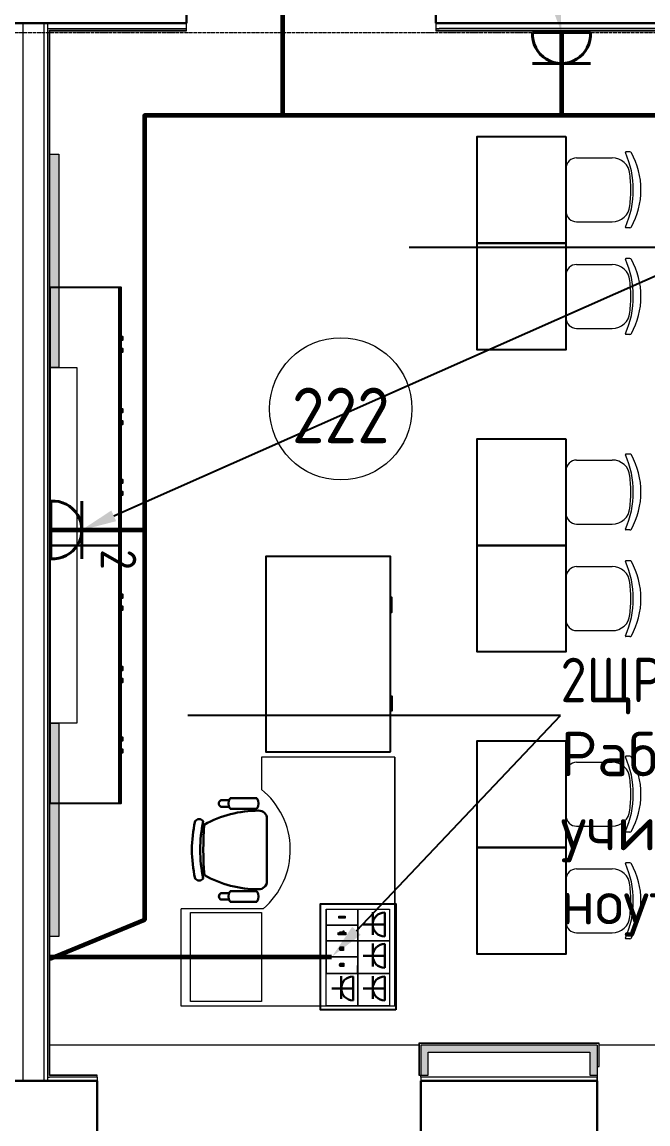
# Model space of a CAD drawing. Header units: millimetres. Extents: x -32 to 417638015, y -35 to 175284279.
# Drawn here: x 416918799 to 416922317, y 175233855 to 175240054 of the extents above; entities that cross this region are included whole.
import ezdxf
from ezdxf import colors
from ezdxf.entities.mleader import LeaderData, LeaderLine
from ezdxf.math import Vec2, Vec3

# ---------------------------------------------------------------- set-up
doc = ezdxf.new("R2010")
doc.units = ezdxf.units.MM
doc.linetypes.add('ADSK_Линия сетки', pattern=[25, 20, -2.5, 0, -2.5])
for name, color, linetype, lineweight in [('_ЭМ_В полу', 26, 'Кабель в трубе', 60), ('_ЭМ_гофра', 5, 'Continuous', 60), ('_ЭМ_ТХобщее_слой', 7, 'Continuous', 30), ('Аннотация', 7, 'Continuous', 18), ('Оси', 253, 'Continuous', 9), ('Перекрытие', 7, 'Continuous', 18), ('Стены внутренние', 7, 'Continuous', 18), ('Стены несущие', 7, 'Continuous', 30), ('Стены отделка', 7, 'Continuous', 30), ('Стены перегородки', 7, 'Continuous', 30), ('Стены штриховка', 7, 'Continuous', 9), ('ТХ', 5, 'Continuous', 0), ('ШТРИХОВКА', 252, 'Continuous', 15), ('Электро', 250, 'Continuous', 25), ('ЭМ', 5, 'Continuous', 40), ('ЭОМ_Кабель Быт. розеток', 5, 'Continuous', 30), ('ЭОМ_Кабель для СУП', 150, 'Continuous', 9)]:
    doc.layers.add(name, color=color, linetype=linetype, lineweight=lineweight)
for name, color, linetype in [('_ЭМ_Надписи', 7, 'Continuous'), ('PDF _СС_розетки', 7, 'Continuous'), ('ВНУТРЯНКА', 1, 'Continuous'), ('ЭОМ_Лотки рабочие', 5, 'Continuous')]:
    doc.layers.add(name, color=color, linetype=linetype)
doc.layers.add('PDF _ЭОМ _розетки', color=7, linetype='Continuous', true_color=0xeb0000)
doc.layers.add('Линии', color=7, linetype='Continuous', lineweight=9, true_color=0x00a600)
doc.styles.add('ELine', font='txt.shx')
doc.styles.add('GOST Common', font='GOST_Common.ttf', dxfattribs={"width": 0.9, "height": 349.9999999999996})
doc.styles.add('ЭОМ', font='isocpeur.ttf', dxfattribs={"width": 0.85, "height": 250})
doc.linetypes.add('TRAY', pattern='A,12.119257,["_",ELine,S=4.5,R=90,X=0,Y=-1.555839],0.750382,["_",ELine,S=4.5,R=0,X=0,Y=-0.8058489999999999],1.314849,["_",ELine,S=4.5,R=0,X=0,Y=-0.8058489999999999],2.250029,["_",ELine,S=4.5,R=90,X=0,Y=-1.555839],13.565483', length=30)
doc.linetypes.add('Кабель в трубе', pattern='A,8,[133,ltypeshp.shx,S=1,R=0,X=10,Y=1.3],-3,[130,ltypeshp.shx,S=1.5,R=-45,X=-1.5,Y=0],8', length=19)

# ---------------------------------------------------------------- blocks, each defined once
blk = doc.blocks.new('Стул ученич штабелир №5-7')
at = {"color": 0, "linetype": 'ByBlock', "lineweight": -2}
for p, q in [((-120.064222017827, -6.874120663269423e-05), (120.064222017827, 6.874120663269423e-05)), ((-120.0642220180016, -6.874130849610083e-05), (120.0642220177106, 6.874110476928763e-05)), ((-179.935777982173, -59.99993125879337), (-179.935777982173, -260.3112319844695)), ((-179.9357779823476, -59.99993125888795), (-179.9357779823476, -260.3112319845714)), ((180.064222017827, -59.99993125879337), (180.064222017827, -260.3112319844695)), ((180.0642220177106, -59.99993125888795), (180.0642220177106, -260.3112319845714)), ((-213.4357779821148, -359.0004116515302), (-213.4357779821148, -337.3406056039639)), ((-213.4357779822894, -359.0004116516247), (-213.4357779822894, -337.3406056040585)), ((213.564222017827, -359.0004116515302), (213.564222017827, -337.3406056039639)), ((213.5642220176524, -359.0004116516247), (213.5642220176524, -337.3406056040585))]:
    blk.add_line(p, q, dxfattribs=at)
for centre, radius, start, end in [((-119.9357779822312, -59.99993125879337), 60.00000000000227, 90, 180), ((-119.9357779823476, -59.99993125885157), 59.99999999995964, 90, 180), ((120.0642220178852, -59.99993125879337), 60.00000000000227, 0, 90), ((120.0642220177106, -59.99993125885157), 59.99999999995964, 0, 90), ((-79.93577798217302, -260.3112319844549), 100.0000000000176, 180, 264.2584419996841), ((-79.93577798234764, -260.3112319845568), 100.0000000000176, 180, 264.2584419996841), ((80.06422201782698, -260.3112319844549), 100.0000000000176, 275.7415580003159, 0), ((80.06422201765236, -260.3112319845568), 100.0000000000176, 275.7415580003159, 0), ((-210.435777982173, -337.3406056039494), 2.999999999983853, 63.89783268162118, 180), ((-210.4357779823476, -337.340605604044), 2.999999999983853, 63.89783268162118, 180), ((-203.435777982173, -359.0004116515447), 9.999999999989248, 180, 238.068250632605), ((-203.4357779823476, -359.0004116516466), 9.999999999989248, 180, 238.068250632605), ((0.06422201782697812, 142.3201924452005), 520.8201237039044, 246.3195110063149, 293.6804889936851), ((0.06422201765235513, 142.3201924450987), 520.8201237039044, 246.3195110063149, 293.6804889936851), ((0.06422201782697812, 9.04909030158342), 430.5490215606072, 240.9916647866204, 299.0083352133797), ((0.06422201765235513, 9.049090301488832), 430.5490215606072, 240.9916647866204, 299.0083352133797), ((0.06422201782697812, 435.5341415462426), 800.3966485555333, 263.2469772545854, 276.7530227454146), ((0.06422201765235513, 435.5341415461407), 800.3966485555333, 263.2469772545854, 276.7530227454146), ((203.564222017827, -359.0004116515447), 9.999999999989248, 301.931749367395, 0), ((203.5642220176524, -359.0004116516466), 9.999999999989248, 301.931749367395, 0), ((210.564222017827, -337.3406056039494), 2.999999999983853, 0, 116.1021673183788), ((210.5642220176524, -337.340605604044), 2.999999999983853, 0, 116.1021673183788)]:
    blk.add_arc(centre, radius, start, end, dxfattribs=at)
blk = doc.blocks.new('Тх 2 этаж')
at = {"lineweight": 0, "true_color": 0x939598}
h = blk.add_hatch(color=252, dxfattribs=at)
h.dxf.hatch_style = 1
h.paths.add_polyline_path([(39505.30896612164, 5623.755234010576), (39555.30896612164, 5623.755234010576), (39555.30896612164, 4423.755234010576), (39505.30896612164, 4423.755234010576)])
h = blk.add_hatch(color=252, dxfattribs=at)
h.dxf.hatch_style = 1
h.paths.add_polyline_path([(39505.30896612164, 2423.755234010576), (39555.30896612164, 2423.755234010576), (39555.30896612164, 1223.755234010576), (39505.30896612164, 1223.755234010576)])
at = {"color": 252, "linetype": 'Continuous', "true_color": 0x939598}
for p, q in [((39893.281471733, 3423.755234010576), (39893.281471733, 4873.755234010576)), ((39893.281471733, 1973.755234010576), (39893.281471733, 3423.755234010576)), ((40466.05474189494, 1989.662464609952), (40511.66578779707, 1989.641451545176)), ((40517.4612967252, 2001.677118901047), (40668.64222014009, 2001.676781970891)), ((40466.12877933925, 1952.914140277891), (40511.841594183, 1952.921008871053)), ((40517.46116250462, 1941.452247732435), (40668.64208591974, 1941.45191080228)), ((40724.90380305576, 1534.994315774762), (40724.90458343981, 1885.153613019851)), ((40466.05349568481, 1430.486617959687), (40511.66454168002, 1430.507427721866)), ((40466.12769692286, 1467.232618470793), (40511.84051174077, 1467.227869611816)), ((40517.46013118204, 1478.69660570228), (40668.6410545971, 1478.696268772124)), ((40517.45999695652, 1418.469411043334), (40668.6409203714, 1418.469074113178))]:
    blk.add_line(p, q, dxfattribs=at)
at = {"color": 252, "linetype": 'Continuous', "lineweight": 5, "true_color": 0x939598}
for p, q in [((41443.30896613299, 2231.755234009761), (40693.30896613299, 2231.755234009761)), ((41443.30896612135, 2231.755234009761), (40693.30896612135, 2231.755234009761)), ((40693.30896612135, 2231.755234009761), (40693.30896612129, 2050.859555327508)), ((41443.30896613299, 2231.755234009761), (41443.30896612135, 831.7552340097609)), ((41443.30896612135, 831.7552340097609), (41443.30896612135, 2231.755234009761)), ((40243.30896612135, 831.7552340097609), (40243.30896612135, 1379.675809145148)), ((40704.28279367171, 1379.675809145148), (40243.30896612135, 1379.675809145148)), ((41443.30896612135, 831.7552340097609), (40243.30896612135, 831.7552340097609))]:
    blk.add_line(p, q, dxfattribs=at)
at = {"color": 252, "true_color": 0x939598}
for points in [[(42405.30896612146, 5723.755234011158), (42405.30896612146, 5123.755234011158), (41905.30896612135, 5123.755234011158), (41905.30896612135, 5723.755234011158)], [(42405.30896612146, 5123.755234010692), (42405.30896612146, 4523.755234010692), (41905.30896612135, 4523.755234010692), (41905.30896612135, 5123.755234010692)], [(42405.30896612146, 4023.755234010692), (42405.30896612146, 3423.755234010692), (41905.30896612135, 3423.755234010692), (41905.30896612135, 4023.755234010692)], [(42405.30896612146, 3423.755234010227), (42405.30896612146, 2823.755234010227), (41905.30896612135, 2823.755234010227), (41905.30896612135, 3423.755234010227)], [(42405.30896612146, 2323.755234010227), (42405.30896612146, 1723.755234010227), (41905.30896612135, 1723.755234010227), (41905.30896612135, 2323.755234010227)], [(42405.30896612146, 1723.755234009761), (42405.30896612146, 1123.755234009761), (41905.30896612135, 1123.755234009761), (41905.30896612135, 1723.755234009761)]]:
    blk.add_lwpolyline(points, close=True, dxfattribs=at)
at = {"color": 252, "lineweight": 0, "true_color": 0x939598}
for points in [[(39505.30896612164, 5623.755234010576), (39555.30896612164, 5623.755234010576), (39555.30896612164, 4423.755234010576), (39505.30896612164, 4423.755234010576), (39505.30896612164, 5623.755234010576)], [(39505.30896612164, 2423.755234010576), (39555.30896612164, 2423.755234010576), (39555.30896612164, 1223.755234010576), (39505.30896612164, 1223.755234010576), (39505.30896612164, 2423.755234010576)]]:
    blk.add_lwpolyline(points, dxfattribs=at)
at = {"color": 252, "linetype": 'Continuous', "true_color": 0x939598}
for points in [[(39505.30896612164, 3423.755234010576), (39905.30896612164, 3423.755234010576), (39905.30896612164, 4873.755234010576), (39505.30896612164, 4873.755234010576)], [(39905.30896612164, 4596.688421252707), (39905.30896612164, 4579.310751462879), (39915.53039964754, 4579.310751462879), (39915.53039964754, 4596.688421252707)], [(39905.30896612164, 4529.00986703817), (39905.30896612164, 4511.632197248342), (39915.53039964754, 4511.632197248342), (39915.53039964754, 4529.00986703817)], [(39905.30896612164, 4189.665647291637), (39905.30896612164, 4172.287977501808), (39915.53039964754, 4172.287977501808), (39915.53039964754, 4189.665647291637)], [(39905.30896612164, 4121.987093077099), (39905.30896612164, 4104.609423287271), (39915.53039964754, 4104.609423287271), (39915.53039964754, 4121.987093077099)], [(39905.30896612164, 3792.776198420266), (39905.30896612164, 3775.398528630438), (39915.53039964754, 3775.398528630438), (39915.53039964754, 3792.776198420266)], [(39905.30896612164, 3725.097644205729), (39905.30896612164, 3707.719974415901), (39915.53039964754, 3707.719974415901), (39915.53039964754, 3725.097644205729)], [(39505.30896612164, 1973.755234010576), (39905.30896612164, 1973.755234010576), (39905.30896612164, 3423.755234010576), (39505.30896612164, 3423.755234010576)], [(41418.3089661097, 2261.755234009761), (41418.3089661097, 3361.755234009761), (40718.3089661097, 3361.755234009761), (40718.3089661097, 2261.755234009761)], [(39905.30896612164, 3146.688421252707), (39905.30896612164, 3129.310751462879), (39915.53039964754, 3129.310751462879), (39915.53039964754, 3146.688421252707)], [(39905.30896612164, 3079.00986703817), (39905.30896612164, 3061.632197248342), (39915.53039964754, 3061.632197248342), (39915.53039964754, 3079.00986703817)], [(39905.30896612164, 2739.665647291637), (39905.30896612164, 2722.287977501808), (39915.53039964754, 2722.287977501808), (39915.53039964754, 2739.665647291637)], [(39905.30896612164, 2671.987093077099), (39905.30896612164, 2654.609423287271), (39915.53039964754, 2654.609423287271), (39915.53039964754, 2671.987093077099)], [(39905.30896612164, 2342.776198420266), (39905.30896612164, 2325.398528630438), (39915.53039964754, 2325.398528630438), (39915.53039964754, 2342.776198420266)], [(39905.30896612164, 2275.097644205729), (39905.30896612164, 2257.719974415901), (39915.53039964754, 2257.719974415901), (39915.53039964754, 2275.097644205729)]]:
    blk.add_lwpolyline(points, close=True, dxfattribs=at)
at = {"color": 252, "linetype": 'Continuous', "lineweight": 5, "true_color": 0x939598}
for points in [[(39655.30896612164, 4423.755234010576), (39655.30896612164, 2423.755234010576), (39505.30896612164, 2423.755234010576), (39505.30896612164, 4423.755234010576)], [(40294.56388673309, 858.1729430382256), (40294.56388673309, 1358.172943038226), (40694.56388673309, 1358.172943038226), (40694.56388673309, 858.1729430382256)]]:
    blk.add_lwpolyline(points, close=True, dxfattribs=at)
at = {"color": 252, "linetype": 'Continuous', "true_color": 0x939598}
for points in [[(41418.3089661097, 3048.479645081272), (41427.29868642375, 3048.479645081272), (41427.29868642375, 3130.300196780299), (41418.3089661097, 3130.300196780299)], [(41418.3089661097, 2575.03082293825), (41427.29868642375, 2575.03082293825), (41427.29868642375, 2493.210271239222), (41418.3089661097, 2493.210271239222)]]:
    blk.add_lwpolyline(points, dxfattribs=at)
at = {"color": 252, "linetype": 'Continuous', "lineweight": 5, "true_color": 0x939598}
blk.add_arc((40418.92735644733, 1710.691843011125), 437.0347128431038, 310.763286195209, 51.11011431908123, dxfattribs=at)
at = {"color": 252, "linetype": 'Continuous', "true_color": 0x939598}
for centre, radius, start, end in [((40474.57377853326, 1971.304547973326), 20.23648610886201, 114.8954523095378, 245.3353723126191), ((40567.48109859752, 1971.564571839874), 58.38485265115694, 148.9510123072455, 211.0487723124128), ((40618.62228404719, 1971.564457863744), 58.38480618134818, 328.9509723039595, 31.04877231241278), ((40676.43017279095, 1306.676639646408), 624.4533800444575, 89.87797230832345, 119.1058923034812), ((40679.49289428804, 1885.746204278839), 45.41580305043151, 359.2518723107988, 92.18663730249264), ((41050.60410864151, 1710.786550077319), 747.5137961953549, 167.6019923053718, 192.3977723137098), ((40343.75775789062, 1855.434696757817), 28.12280751992465, 34.29007230238489, 145.7096423134713), ((41097.07391664217, 1710.786446512328), 747.513796195354, 167.6019923053718, 192.3977723137098), ((42128.90812140741, 1710.784146909777), 1761.918570076577, 175.3938223139809, 184.6546223109332), ((40343.75711315626, 1566.141554031637), 28.12327221800076, 214.2914723103923, 325.7082723040991), ((40676.4349914164, 2113.480799162819), 624.4633710530685, 240.9067723083457, 270.1214723106648), ((40679.49187890877, 1534.399603439844), 45.41608186922893, 267.8134723070149, 0.7478723090622774), ((40474.64673356124, 1448.874701834167), 20.23648610886495, 114.8954523095378, 245.3353723126191), ((40567.47993305454, 1448.584058640874), 58.38480618133873, 148.9509823097884, 211.0487723124128), ((40618.6211185042, 1448.583944664919), 58.3848294162496, 328.9509723039595, 31.04877231241278)]:
    blk.add_arc(centre, radius, start, end, dxfattribs=at)
at = {"layer": 'ТХ', "color": 252, "lineweight": 0, "true_color": 0x939598, "rotation": 90}
for p in [(42405.30896612146, 5423.755234011624), (42405.30896612146, 4823.755234010692), (42405.30896612146, 3723.755234010692), (42405.30896612146, 3123.755234010227), (42405.30896612146, 2023.755234010227), (42405.30896612146, 1423.755234009761)]:
    blk.add_blockref('Стул ученич штабелир №5-7', p, dxfattribs=at)
blk = doc.blocks.new('План 2 этажа')
at = {"layer": 'Стены внутренние'}
for points in [[(35940.49296317191, 2768.931186210589), (35940.49296317191, 2936.931186210551), (35900.49296317191, 2936.931186210551), (35900.49296317191, 2768.931186210589)], [(36890.49735218688, 2896.931186210569), (36890.49735218688, 2936.931186210551), (35940.49296317191, 2936.931186210551), (35940.49296317191, 2896.931186210569), (36850.49735218688, 2896.931186210569)], [(36850.49735218688, 2768.931186210589), (36890.49735218688, 2768.931186210589), (36890.49735218688, 2896.931186210569), (36850.49735218688, 2896.931186210569)]]:
    blk.add_hatch(color=8, dxfattribs=at).paths.add_polyline_path(points)
at = {"layer": 'Линии', "color": 8}
blk.add_circle((35450.26589931804, 6516.947190499923), 400, dxfattribs=at)
at = {"layer": 'Оси', "color": 8, "linetype": 'ADSK_Линия сетки'}
blk.add_line((-9428.371165078948, 8633.699590409724), (56691.21025106532, 8633.69959040951), dxfattribs=at)
at = {"layer": 'Перекрытие', "color": 8}
for p, q in [((35888.60532272246, 2936.931186210574), (33815.82739627344, 2936.931186210596)), ((41518.64666168165, 2936.93118621052), (36902.49735218682, 2936.931186210565)), ((34080.49296317191, 2756.931186210578), (34080.49296317191, 2736.931186210592)), ((35900.49296317191, 2756.931186210589), (35900.49296317191, 2768.931186210587)), ((36890.49107887939, 2768.931186210585), (36890.49107887939, 2736.931186210596))]:
    blk.add_line(p, q, dxfattribs=at)
at = {"layer": 'Стены несущие', "color": 8}
for p, q in [((34583.5578789771, 8686.341918495851), (34583.5578789771, 8996.341918495822)), ((35983.5578789771, 8996.341918495822), (35983.5578789771, 8686.341918495851)), ((34583.5578789771, 8686.341918495851), (27450.35737305373, 8686.341918495851)), ((35983.5578789771, 8686.341918495851), (42230.46252460789, 8686.341918495782)), ((34080.49296317186, 2736.931186210596), (33070.49494689732, 2736.931186210596)), ((34080.49296317186, 2406.931186209597), (34080.49296317186, 2736.931186210596)), ((35900.49296317191, 2736.931186210596), (35900.49296317191, 2406.931186209588)), ((36890.49735218682, 2736.931186210596), (35900.49296317191, 2736.931186210596)), ((36890.49735218682, 2406.931186209588), (36890.49735218682, 2736.931186210596))]:
    blk.add_line(p, q, dxfattribs=at)
at = {"layer": 'Стены отделка', "color": 8, "lineweight": 9}
for p, q in [((33803.88458376477, 2736.931186210596), (33803.88458376477, 8686.341918495851)), ((34583.5578789771, 8644.341918495826), (34583.5578789771, 8686.341918495851)), ((35983.5578789771, 8686.341918495851), (35983.5578789771, 8644.341918495826)), ((33803.88458376477, 8656.341918495822), (34463.5578789771, 8656.341918495822)), ((33815.88458376477, 8644.341918495757), (34583.5578789771, 8644.341918495826)), ((33815.88458376477, 2768.931186210589), (33815.88458376477, 8644.341918495826)), ((35983.5578789771, 8644.341918495826), (41670.00777303381, 8644.341918495826)), ((41672.00777303381, 8656.341918495822), (36003.5578789771, 8656.341918495822)), ((35888.49296317191, 2946.931186210583), (35888.49296317191, 2768.931186210589)), ((36900.49735218682, 2948.931186210549), (35890.49296317191, 2948.931186210549)), ((36890.49735218682, 2936.931186210551), (35900.49296317191, 2936.931186210551)), ((35900.49296317191, 2936.931186210551), (35900.49296317191, 2768.931186210589)), ((36890.49735218682, 2936.931186210551), (36890.49735218682, 2768.931186210589)), ((36902.49735218682, 2816.931186210578), (36902.49735218682, 2946.931186210583)), ((35940.49296317191, 2896.93118621056), (36850.49735218688, 2896.93118621056)), ((35940.49296317191, 2768.931186210589), (35940.49296317191, 2896.93118621056)), ((36850.49735218688, 2896.93118621056), (36850.49735218688, 2768.931186210589)), ((36890.49735218682, 2816.931186210578), (36902.49735218682, 2816.931186210578)), ((33803.88458376477, 2756.931186210592), (33813.88458376477, 2756.931186210592)), ((34080.49296317186, 2768.931186210589), (33815.88458376477, 2768.931186210589)), ((34079.49296317191, 2756.931186210592), (34080.49296317186, 2756.931186210592)), ((34080.49296317191, 2756.931186210578), (34080.49296317186, 2768.931186210589)), ((35888.49296317191, 2768.931186210589), (35940.49296317191, 2768.931186210589)), ((36890.49735218682, 2756.931186210592), (35900.49296317191, 2756.931186210592)), ((35900.49296317191, 2756.931186210592), (35900.49296317191, 2736.931186210596)), ((36850.49735218688, 2768.931186210589), (36890.49735218682, 2768.931186210589)), ((36890.49735218682, 2736.931186210596), (36890.49735218682, 2756.931186210592)), ((36890.49735218682, 2736.931186210596), (36890.49735218682, 2736.931186210596))]:
    blk.add_line(p, q, dxfattribs=at)
at = {"layer": 'Стены перегородки', "color": 8, "lineweight": 18}
for p, q in [((33663.88458376477, 8686.341918495851), (33663.88458376477, 2736.931186210596)), ((33783.88458376477, 2736.931186210596), (33783.88458376477, 8686.341918495851))]:
    blk.add_line(p, q, dxfattribs=at)
at = {"layer": 'Стены штриховка', "color": 8}
for p, q in [((33813.88458376477, 8646.341918495862), (34583.5578789771, 8646.341918495862)), ((33813.88458376477, 2766.931186210556), (33813.88458376477, 8646.341918495862)), ((34463.5578789771, 8656.341918495822), (34583.5578789771, 8656.341918495822)), ((35983.5578789771, 8656.341918495822), (36003.5578789771, 8656.341918495822)), ((35983.5578789771, 8646.341918495793), (41672.00777303381, 8646.341918495793)), ((35890.49296317191, 2948.931186210549), (35888.49296317191, 2948.931186210549)), ((35888.49296317191, 2948.931186210549), (35888.49296317191, 2946.931186210583)), ((36902.49735218682, 2946.931186210583), (35888.49296317191, 2946.931186210583)), ((35890.49296317191, 2948.931186210549), (35890.49296317191, 2768.931186210589)), ((36902.49735218682, 2948.931186210549), (36900.49735218682, 2948.931186210549)), ((36900.49735218682, 2948.931186210549), (36900.49735218682, 2816.931186210578)), ((36902.49735218682, 2946.931186210583), (36902.49735218682, 2948.931186210549)), ((34080.49296317186, 2766.931186210556), (33813.88458376477, 2766.931186210556)), ((34079.49296317191, 2756.931186210592), (33813.88458376477, 2756.931186210592))]:
    blk.add_line(p, q, dxfattribs=at)
at = {"layer": 'ЭОМ_Лотки рабочие'}
blk.add_blockref('Тх 2 этаж', (-5689.424382357276, 2325.175952200887), dxfattribs=at)
at = {"layer": 'Аннотация', "color": 8, "lineweight": 9, "insert": (35450.26589931804, 6479.999070241174), "char_height": 312.5000000000001, "width": 520.2111192702771, "attachment_point": 5, "line_spacing_factor": 1.022765581104984, "style": 'GOST Common'}
blk.add_mtext('222', dxfattribs=at)
blk = doc.blocks.new('_ЭМ_ТХ2_2ЭТАЖнов')
at = {"color": 252, "linetype": 'Continuous', "true_color": 0x939598}
for p, q in [((40017.93436328397, 5415.231595801757), (40017.93436328397, 6865.231595801757)), ((40017.93436328397, 3965.231595801757), (40017.93436328397, 5415.231595801757)), ((40590.70763344593, 3981.138826401133), (40636.31867934807, 3981.117813336357)), ((40642.1141882762, 3993.153480692228), (40793.29511169108, 3993.153143762072)), ((40590.78167089025, 3944.390502069073), (40636.494485734, 3944.397370662235)), ((40642.11405405562, 3932.928609523617), (40793.29497747074, 3932.928272593461)), ((40849.55669460676, 3526.470677565943), (40849.55747499081, 3876.629974811032)), ((40590.70638723576, 3421.962979750868), (40636.31743323102, 3421.983789513048)), ((40590.78058847386, 3458.708980261974), (40636.49340329177, 3458.704231402997)), ((40642.11288850752, 3409.945772834515), (40793.2938119224, 3409.945435904359)), ((40642.11302273299, 3470.172967493461), (40793.2939461481, 3470.172630563306))]:
    blk.add_line(p, q, dxfattribs=at)
at = {"color": 252, "linetype": 'Continuous', "lineweight": 5, "true_color": 0x939598}
for p, q in [((41567.96185768396, 4223.231595800942), (40817.96185768396, 4223.231595800942)), ((41567.96185767232, 4223.231595800942), (40817.96185767232, 4223.231595800942)), ((40817.96185767232, 4223.231595800942), (40817.96185767226, 4042.335917118689)), ((41567.96185768396, 4223.231595800942), (41567.96185767232, 2823.231595800942)), ((41567.96185767232, 2823.231595800942), (41567.96185767232, 4223.231595800942)), ((40367.96185767232, 2823.231595800942), (40367.96185767232, 3371.15217093633)), ((40828.93568522268, 3371.15217093633), (40367.96185767232, 3371.15217093633)), ((41567.96185767232, 2823.231595800942), (40367.96185767232, 2823.231595800942))]:
    blk.add_line(p, q, dxfattribs=at)
blk.add_arc((40543.5802479983, 3702.168204802307), 437.0347128431038, 310.7632861937344, 51.1101143198557, dxfattribs=at)
at = {"color": 252, "linetype": 'Continuous', "true_color": 0x939598}
for centre, radius, start, end in [((40599.22667008425, 3962.780909764508), 20.23648610886201, 114.8954523100689, 245.3353723118631), ((40692.13399014852, 3963.040933631055), 58.38485265115694, 148.9510123067931, 211.0487723123659), ((40743.27517559819, 3963.040819654925), 58.38480618134818, 328.9509723046045, 31.04877231236584), ((40801.08306434194, 3298.153001437589), 624.4533800444575, 89.87797230832494, 119.105892302794), ((40804.14578583902, 3877.222566070021), 45.41580305043151, 359.2518723108097, 92.18663730255528), ((41175.25700019251, 3702.2629118685), 747.5137961953549, 167.6019923051033, 192.3977723139783), ((40468.41064944161, 3846.911058548998), 28.12280751992465, 34.29007230287614, 145.7096423144107), ((41221.72680819312, 3702.262808303509), 747.513796195354, 167.6019923051033, 192.3977723139783), ((42253.56101295838, 3702.260508700958), 1761.918570076577, 175.3938223140479, 184.6546223108994), ((40468.41000470726, 3557.617915822819), 28.12327221800076, 214.2914723101201, 325.7082723052362), ((40801.0878829674, 4104.957160954), 624.4633710530685, 240.9067723080416, 270.1214723106643), ((40804.14477045974, 3525.875965231025), 45.41608186922893, 267.8134723070746, 0.7478723090622774), ((40599.29962511219, 3440.351063625349), 20.23648610886495, 114.8954523100689, 245.3353723118631), ((40692.13282460553, 3440.060420432055), 58.38480618133873, 148.9509823089283, 211.0487723123659), ((40743.2740100552, 3440.0603064561), 58.3848294162496, 328.9509723046045, 31.04877231236584)]:
    blk.add_arc(centre, radius, start, end, dxfattribs=at)
at = {"layer": 'ТХ', "color": 252, "lineweight": 0, "true_color": 0x939598, "rotation": 90}
for p in [(42529.96185767243, 7415.231595802819), (42529.96185767243, 6815.231595801888), (42529.96185767243, 5715.231595801888), (42529.96185767243, 5115.231595801422), (42529.96185767243, 4015.231595801422), (42529.96185767243, 3415.231595800957)]:
    blk.add_blockref('Стул ученич штабелир №5-7', p, dxfattribs=at)
blk = doc.blocks.new('розетк для люка')
at = {"layer": 'ВНУТРЯНКА', "color": 5, "lineweight": 30, "ltscale": 100, "transparency": 33554687}
blk.add_line((-67.11747854948044, -58.844417036511), (-67.11747854948044, 69.0245871595107), dxfattribs=at)
at = {"layer": 'Электро', "color": 5, "lineweight": 30, "transparency": 33554687}
for p, q in [((0, 67.26808135141619), (0, -67.26808135141619)), ((0, 0.0003593091387301683), (-120.061785097234, 0.0003593091387301683))]:
    blk.add_line(p, q, dxfattribs=at)
blk.add_ellipse((0.1495329299941659, 0), major_axis=(47.56583400309081, 47.56583400309035), ratio=0.9999999999999749, start_param=0.7876211000824064, end_param=3.924767880302308, dxfattribs=at)
blk = doc.blocks.new('Люк на 6 мест')
h = blk.add_hatch(color=256)
h.dxf.hatch_style = 1
h.paths.add_polyline_path([(-284.6164134591818, 515.7474190315988), (-284.5652974923141, 526.8375173213717), (-319.1556172966957, 526.9969494201068), (-319.2067332635634, 515.906851130334)])
h = blk.add_hatch(color=256)
h.dxf.hatch_style = 1
h.paths.add_polyline_path([(-323.7025677859856, 435.0548833542289), (-323.7022941317482, 435.1142552340189), (-313.005850428257, 442.7868896221062), (-289.0984504525622, 442.7241952550849), (-279.4343289099706, 434.9577158932825), (-279.4340552561989, 435.0170877726068), (-279.3240828458293, 422.808255480255), (-323.5925953751503, 422.8460510616442)])
h = blk.add_hatch(color=256)
h.dxf.hatch_style = 1
h.paths.add_polyline_path([(-311.7315014389605, 334.8334641364127), (-311.7421021068731, 341.7084559640571), (-317.2420955689886, 341.6999754296339), (-317.2505761034117, 347.1999688908181), (-311.750582641529, 347.2084494252413), (-311.7611833096744, 354.0834412533513), (-292.5112061932014, 354.1131231245308), (-292.4815243222547, 334.8631460071265)])
h = blk.add_hatch(color=256)
h.dxf.hatch_style = 1
h.paths.add_polyline_path([(-311.2660800683661, 243.1889807875316), (-311.2766807362786, 250.063972615176), (-316.7766741983942, 250.0554920807529), (-316.7851547328173, 255.5554855419371), (-311.2851612709346, 255.5639660763602), (-311.29576193908, 262.4389579044703), (-292.0457848226069, 262.4686397756498), (-292.0161029516603, 243.2186626582454)])
for p, q in [((-323.7025677855199, 435.0548833542289), (-323.7022941317482, 435.1142552340189)), ((-323.5925953751503, 422.8460510616442), (-323.7025677855199, 435.0548833542289)), ((-289.0984504525622, 442.7241952550849), (-296.8204412725827, 442.7122885844456)), ((-296.8204412725827, 442.7122885844456), (-296.8085346021762, 434.9902977641923)), ((-289.0865437821558, 435.0022044345988), (-289.0984504525622, 442.7241952550849)), ((-289.0865437821558, 435.0022044345988), (-279.4340552561989, 435.0170877726068)), ((-279.4340552561989, 435.0170877726068), (-279.3240828458293, 422.808255480255)), ((-279.3240828458293, 422.808255480255), (-323.5925953751503, 422.8460510616442))]:
    blk.add_line(p, q)
for points in [[(-215.4657629050489, 477.0801654207753), (-388.3062678503629, 476.7635674309568), (-388.3062678503629, 565.6642030309304), (-215.4657629050489, 565.9808010207489)], [(-284.5652974918485, 526.8375173213717), (-284.6164134587161, 515.7474190315988), (-319.2067332635634, 515.906851130334), (-319.1556172966957, 526.9969494201068)], [(-215.4657629050489, 388.1795298208017), (-388.3062678503629, 387.8629318309831), (-388.3062678503629, 476.7635674309568), (-215.4657629050489, 477.0801654207753)], [(-215.4657629050489, 299.2788942208281), (-388.3062678503629, 298.9622962310095), (-388.3062678503629, 387.8629318309831), (-215.4657629050489, 388.1795298208017)], [(-215.8419085670903, 205.4565212957386), (-388.6824135124043, 205.1399233059201), (-388.3062678503629, 298.9631910803387), (-215.4657629050489, 299.2797890701572)]]:
    blk.add_lwpolyline(points, close=True)
for points in [[(-311.750582641529, 347.2084494252413), (-317.2505761034117, 347.1999688908181), (-317.2420955689886, 341.6999754296339), (-311.7421021068731, 341.7084559640571)], [(-311.750582641529, 347.2084494252413), (-311.7611833096744, 354.0834412533513), (-292.5112061932014, 354.1131231245308)], [(-292.5112061932014, 354.1131231245308), (-292.4815243222547, 334.8631460071265), (-311.7315014389605, 334.8334641364127), (-311.7421021068731, 341.7084559640571)], [(-311.2851612709346, 255.5639660763602), (-316.7851547328173, 255.5554855419371), (-316.7766741983942, 250.0554920807529), (-311.2766807362786, 250.063972615176)], [(-311.2851612709346, 255.5639660763602), (-311.29576193908, 262.4389579044703), (-292.0457848226069, 262.4686397756498)], [(-292.0457848226069, 262.4686397756498), (-292.0161029516603, 243.2186626582454), (-311.2660800683661, 243.1889807875316), (-311.2766807362786, 250.063972615176)]]:
    blk.add_lwpolyline(points)
at = {"layer": 'PDF _СС_розетки', "linetype": 'Continuous', "lineweight": 20, "transparency": 33554687}
for points in [[(-391.1627966398373, 565.9808010207489), (-213.3615254396573, 565.9808010207489), (-213.3615254396573, 388.1795298208017), (-391.1627966398373, 388.1795298208017)], [(-391.1627966398373, 388.1795298208017), (-213.3615254396573, 388.1795298208017), (-213.3615254396573, 205.2982223008294), (-391.1627966398373, 205.2982223008294)], [(-391.1627966398373, 388.1795298208017), (-213.3615254396573, 388.1795298208017), (-213.3615254396573, 205.2982223008294), (-391.1627966398373, 205.2982223008294)], [(-391.1627966398373, 205.2982223008294), (-213.3615254396573, 205.2982223008294), (-213.3615254396573, 22.41691478085704), (-391.1627966398373, 22.41691478085704)]]:
    blk.add_lwpolyline(points, close=True, dxfattribs=at)
at = {"layer": 'PDF _ЭОМ _розетки', "color": 3, "linetype": 'Continuous', "lineweight": 25, "transparency": 33554687}
blk.add_lwpolyline([(0, 0), (-421.6430145595223, 0), (-421.6430145595223, 596.4610189408995), (0, 596.4610189408995)], close=True, dxfattribs=at)
at = {"layer": 'PDF _ЭОМ _розетки', "color": 7, "linetype": 'Continuous', "lineweight": 20, "transparency": 33554687}
for points in [[(-35.56025423947722, 388.1795298208017), (-213.3615254396573, 388.1795298208017), (-213.3615254396573, 565.9808010207489), (-35.56025423947722, 565.9808010207489)], [(-35.56025423947722, 205.2982223008294), (-213.3615254396573, 205.2982223008294), (-213.3615254396573, 388.1795298208017), (-35.56025423947722, 388.1795298208017)], [(-35.56025423947722, 22.41691478085704), (-213.3615254396573, 22.41691478085704), (-213.3615254396573, 205.2982223008294), (-35.56025423947722, 205.2982223008294)]]:
    blk.add_lwpolyline(points, close=True, dxfattribs=at)
at = {"layer": 'ВНУТРЯНКА', "color": 5, "lineweight": 30, "ltscale": 100, "transparency": 33554687}
for p, q in [((-128.9823544034734, 244.7195189581253), (-128.9823544034734, 372.5885231543798)), ((-128.8328214734793, 244.7195189581253), (-128.8328214734793, 372.588523154147)), ((-306.7836256036535, 61.83821143815294), (-306.7836256036535, 189.7072156344075)), ((-306.6340926736593, 61.83821143815294), (-306.6340926736593, 189.7072156341746)), ((-128.8328214734793, 61.83821143815294), (-128.8328214734793, 189.7072156341746))]:
    blk.add_line(p, q, dxfattribs=at)
at = {"layer": 'ВНУТРЯНКА', "color": 1, "lineweight": 30, "ltscale": 100, "transparency": 33554687}
blk.add_line((-128.9823544034734, 61.83821143815294), (-128.9823544034734, 189.7072156344075), dxfattribs=at)
at = {"layer": 'Электро', "color": 5, "lineweight": 30, "transparency": 33554687}
for p, q in [((-61.864875853993, 370.8320173460525), (-61.864875853993, 236.2958546432201)), ((-61.71534292399883, 370.8320173460525), (-61.71534292399883, 236.2958546432201)), ((-61.864875853993, 303.564295303775), (-181.9266609512269, 303.564295303775)), ((-61.71534292399883, 303.564295303775), (-181.7771280212328, 303.564295303775)), ((-239.5166141241789, 187.9507098260801), (-239.5166141241789, 53.41454712324776)), ((-61.71534292399883, 187.9507098260801), (-61.71534292399883, 53.41454712324776)), ((-239.6661470541731, 120.6829877838027), (-359.727932151407, 120.6829877838027)), ((-239.5166141241789, 120.6829877838027), (-359.5783992214128, 120.6829877838027)), ((-61.71534292399883, 120.6829877838027), (-181.7771280212328, 120.6829877838027))]:
    blk.add_line(p, q, dxfattribs=at)
at = {"layer": 'Электро', "color": 1, "lineweight": 30, "transparency": 33554687}
for p, q in [((-239.6661470541731, 187.9507098260801), (-239.6661470541731, 53.41454712324776)), ((-61.864875853993, 187.9507098260801), (-61.864875853993, 53.41454712324776)), ((-61.864875853993, 120.6829877838027), (-181.9266609512269, 120.6829877838027))]:
    blk.add_line(p, q, dxfattribs=at)
at = {"layer": 'Электро', "color": 5, "lineweight": 30, "transparency": 33554687}
for centre in [(-61.71534292399883, 303.5639359946363), (-61.56580999400467, 303.5639359946363), (-239.5166141241789, 120.6826284746639), (-239.3670811941847, 120.6826284746639), (-61.56580999400467, 120.6826284746639)]:
    blk.add_ellipse(centre, major_axis=(47.56583400309081, 47.56583400309035), ratio=0.9999999999999749, start_param=0.7876211000824064, end_param=3.924767880302308, dxfattribs=at)
at = {"layer": 'Электро', "color": 1, "lineweight": 30, "transparency": 33554687}
blk.add_ellipse((-61.71534292399883, 120.6826284746639), major_axis=(47.56583400309081, 47.56583400309035), ratio=0.9999999999999749, start_param=0.7876211000824064, end_param=3.924767880302308, dxfattribs=at)
at = {"color": 5, "linetype": 'TRAY', "lineweight": 53, "transparency": 33554687}
blk.add_blockref('розетк для люка', (-61.864875853993, 480.2570590768009), dxfattribs=at)
blk = doc.blocks.new('1м розетка IP20')
at = {"layer": 'ЭМ', "color": 5}
for p, q in [((-10.46755168188247, 162.7321568910265), (-10.46755168192612, -162.7321568912412)), ((163.0684657593665, 162.7321568816078), (163.0684657593374, -162.7321569010965)), ((-10.46755168189702, -1.091393642127514e-10), (315.4856732268672, -3.637978807091713e-11))]:
    blk.add_line(p, q, dxfattribs=at)
blk.add_arc((0, 0), 163.0684657580474, 266.3195877734414, 93.6804122265587, dxfattribs=at)
blk = doc.blocks.new('2м розетка IP20')
at = {"layer": 'ЭМ', "color": 5}
for p, q in [((-494124.5288989447, -357092.425935962), (-494124.5288989448, -356766.4727110532)), ((-494287.2610558264, -356918.8899185207), (-493961.7967420437, -356918.8899185208)), ((-494287.2610558359, -357092.4259359619), (-493961.7967420536, -357092.425935962))]:
    blk.add_line(p, q, dxfattribs=at)
blk.add_arc((-494124.5288989448, -357081.9583842801), 163.0684657580474, 356.3195877733476, 183.6804122266523, dxfattribs=at)
at = {"layer": 'ЭОМ_Кабель Быт. розеток', "color": 7, "insert": (-494016.0561024608, -356612.1914261652), "char_height": 200, "attachment_point": 1, "style": 'ЭОМ'}
blk.add_mtext_dynamic_manual_height_columns('2', width=91.25622940808535, gutter_width=1250, heights=[0], dxfattribs=at)

msp = doc.modelspace()

# ---------------------------------------------------------------- block references
at = {"layer": 'ШТРИХОВКА'}
msp.add_blockref('План 2 этажа', (416885140.0062945, 175231360.8653707), dxfattribs=at)

# ---------------------------------------------------------------- next in the draw order: linework, layer by layer
at = {"layer": '_ЭМ_В полу', "ltscale": 25}
msp.add_lwpolyline([(416920537.1794325, 175234792.0691893), (416918949.7502581, 175234792.0691893)], dxfattribs=at)
at = {"layer": '_ЭМ_гофра', "linetype": 'ByBlock'}
for points in [[(416920263.7531568, 175239527.2802348), (416920263.7531568, 175241535.2944958)], [(416921830.7396455, 175239994.5649611), (416921830.7396455, 175239527.2802348)], [(416926486.4188752, 175239527.2802348), (416919486.6425173, 175239527.2802348), (416919486.6425173, 175235003.5841648), (416918955.8908783, 175234782.7969554)], [(416918960.7342555, 175237196.333441), (416919486.6425173, 175237196.333441)]]:
    msp.add_lwpolyline(points, dxfattribs=at)

# ---------------------------------------------------------------- next in the draw order: block references
at = {"layer": '_ЭМ_ТХобщее_слой', "lineweight": 50}
msp.add_blockref('_ЭМ_ТХ2_2ЭТАЖнов', (416879325.9290206, 175231694.5649611), dxfattribs=at)
at = {"layer": 'ЭМ', "rotation": 270.0000000000092}
msp.add_blockref('1м розетка IP20', (416921830.7396455, 175239984.0974094), dxfattribs=at)
at = {"layer": 'ЭОМ_Кабель Быт. розеток', "rotation": 270}
msp.add_blockref('2м розетка IP20', (417276053.1601915, 174743071.8045421), dxfattribs=at)
at = {"layer": 'ЭОМ_Кабель для СУП', "color": 217, "linetype": 'ByBlock', "lineweight": 40, "true_color": 0x93278f, "transparency": 33554687}
msp.add_blockref('Люк на 6 мест', (416920898.7818378, 175234496.4022491), dxfattribs=at)

# ---------------------------------------------------------------- next in the draw order: leaders
at = {"layer": '_ЭМ_Надписи', "color": 7, "ltscale": 5}
ml = msp.add_multileader_mtext('Standard', dxfattribs=at)
ml.set_content('{\\fGOST Common|b0|i0|c204|p34;\\W0.9;\\C256;2ЩРС-2\\fISOCPEUR|b0|i0|c204|p34;\\W0.85; Гр.7 Резерв\\P\\fGOST Common|b0|i0|c0|p34;\\W0.9;h=\\fGOST Common|b0|i0|c204|p34;1\\fGOST Common|b0|i0|c0|p34;.\\fGOST Common|b0|i0|c204|p34;8м}', color=1, style='ЭОМ')
ml.set_leader_properties()
ml.build(insert=Vec2(0, 0))
ml.multileader.update_dxf_attribs({"text_left_attachment_type": 6, "text_right_attachment_type": 6, "dogleg_length": 0, "arrow_head_size": 200})
ctx = ml.context
ctx.base_point, ctx.char_height, ctx.arrow_head_size, ctx.landing_gap_size, ctx.plane_origin = Vec3(416919673.3295082, 175242578.305387, -64.26463315267222), 250, 200, 0, Vec3(416899012.2755417, 175255903.2561277, -64.26463315267222)
ctx.left_attachment, ctx.right_attachment = 6, 6
notes = []
notes.append((ctx, [(1, (1, 1, 0), (416921324.5795082, 175242578.305387, -64.26463315267222), (-1, 0), 0, [(0, [(416921830.7396455, 175239994.5649611, -64.26463315267222)], 0, [])])]))
ctx.mtext.insert, ctx.mtext.width, ctx.mtext.defined_height, ctx.mtext.flow_direction = Vec3(416919673.3295082, 175242878.305387, -64.26463315267222), 2273.287500041229, 545.6159617257083, 5
ml = msp.add_multileader_mtext('Standard', dxfattribs=at)
ml.set_content('{\\fGOST Common|b0|i0|c204|p34;\\W0.9;\\C256;2ЩРС-2\\fISOCPEUR|b0|i0|c204|p34;\\W0.85; Гр.7\\Ph=2.0м\\P\\W1;\\C0;Итер. у-во}', color=1, style='ЭОМ')
ml.set_leader_properties()
ml.build(insert=Vec2(0, 0))
ml.multileader.update_dxf_attribs({"text_left_attachment_type": 6, "text_right_attachment_type": 6, "dogleg_length": 0, "arrow_head_size": 200})
ctx = ml.context
ctx.base_point, ctx.char_height, ctx.arrow_head_size, ctx.landing_gap_size, ctx.plane_origin = Vec3(416922713.5706858, 175238784.8607789), 250, 200, 0, Vec3(416907758.6301079, 175244412.6248291)
ctx.left_attachment, ctx.right_attachment = 6, 6
notes.append((ctx, [(0, (1, 1, 0), (416922713.5706858, 175238784.8607789), (1, 0), 0, [(0, [(416919131.383375, 175237194.6560405)], 0, [])])]))
ctx.mtext.insert, ctx.mtext.width, ctx.mtext.defined_height, ctx.mtext.flow_direction = Vec3(416922713.5706858, 175239109.8607789), 2879.262652535923, 1412.549695420081, 5
ml = msp.add_multileader_mtext('Standard', dxfattribs=at)
ml.set_content('{\\fGOST Common|b0|i0|c0|p34;\\W0.9;\\C256;2\\fGOST Common|b0|i0|c204|p34;ЩРС-2\\fISOCPEUR|b0|i0|c204|p34;\\W0.85; Гр.7\\P\\W1;\\C0;Раб.место учителя, ноутбук}', color=1, style='ЭОМ')
ml.set_leader_properties()
ml.build(insert=Vec2(0, 0))
ml.multileader.update_dxf_attribs({"text_left_attachment_type": 6, "text_right_attachment_type": 6, "dogleg_length": 0, "arrow_head_size": 200})
ctx = ml.context
ctx.base_point, ctx.char_height, ctx.arrow_head_size, ctx.landing_gap_size, ctx.plane_origin = Vec3(416921825.4677796, 175236152.4762905, -64.26463315267222), 250, 200, 0, Vec3(416898084.1622287, 175243260.8807419, -64.26463315267222)
ctx.left_attachment, ctx.right_attachment = 6, 6
notes.append((ctx, [(0, (1, 1, 0), (416921825.4677796, 175236152.4762905, -64.26463315267222), (1, 0), 0, [(0, [(416920540.6566625, 175234795.5464193, -64.26463315267222)], 0, [])])]))
ctx.mtext.insert, ctx.mtext.width, ctx.mtext.defined_height, ctx.mtext.flow_direction = Vec3(416921825.4677796, 175236477.4762905, -64.26463315267222), 2073.809115969734, 545.6159617257083, 5
for ctx, leaders in notes:
    for number, flags, end, landing, length, lines in leaders:
        leader = LeaderData()
        leader.index, (leader.has_last_leader_line, leader.has_dogleg_vector, leader.attachment_direction) = number, flags
        leader.last_leader_point, leader.dogleg_vector, leader.dogleg_length = Vec3(end), Vec3(landing), length
        for number, points, colour, breaks in lines:
            line = LeaderLine()
            line.index, line.vertices, line.color, line.breaks = number, Vec3.list(points), colors.encode_raw_color(colour), breaks
            leader.lines.append(line)
        ctx.leaders.append(leader)

doc.saveas('drawing.dxf')
